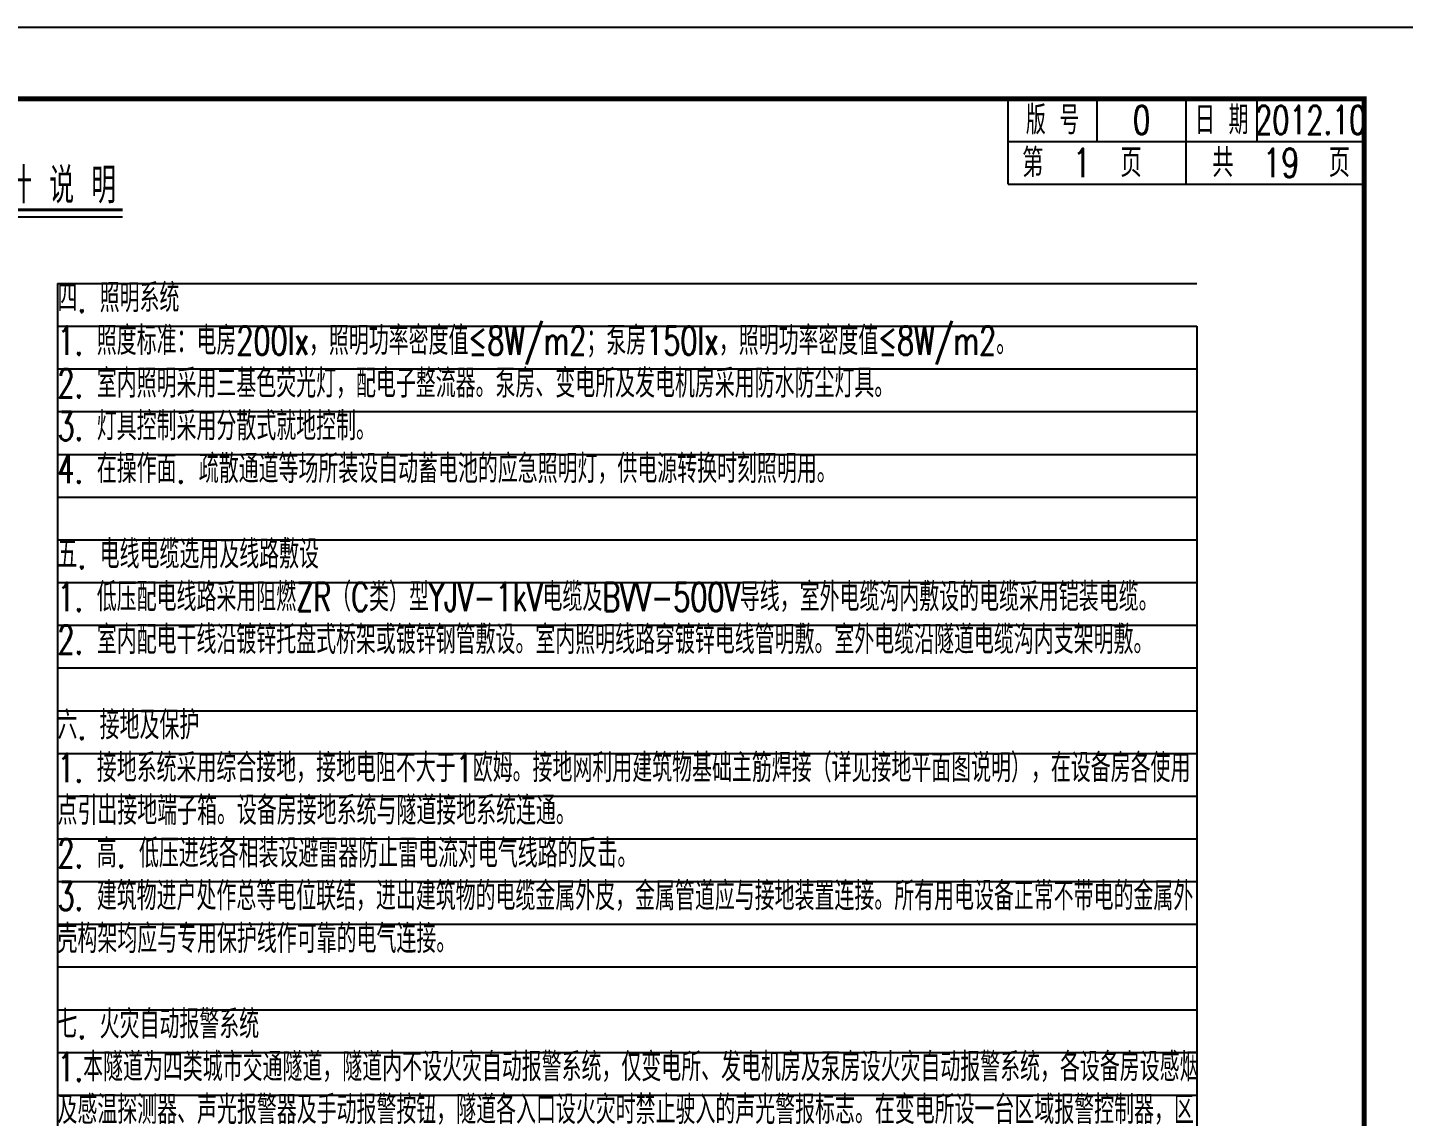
# Model space of a CAD drawing. Header units: millimetres. Extents: x 210068 to 672068, y -299976 to -107099.
# Drawn here: x 274296 to 293621, y -250088 to -234792 of the extents above; entities that cross this region are included whole.
import ezdxf
from ezdxf.enums import TextEntityAlignment as Align

# ---------------------------------------------------------------- set-up
doc = ezdxf.new("R2010")
doc.units = ezdxf.units.MM
doc.header["$LTSCALE"] = 1000
doc.header["$MEASUREMENT"] = 0
for name, color, linetype in [('1', 1, 'Continuous'), ('E-SYST-DIM', 3, 'Continuous'), ('文字', 7, 'Continuous'), ('次轮廓线', 7, 'Continuous')]:
    doc.layers.add(name, color=color, linetype=linetype)
doc.layers.add('表格图框层', color=7, linetype='Continuous', plot=False)
doc.styles.get("Standard").update_dxf_attribs({"font": 'simplex1.shx', "width": 0.7, "bigfont": 'HZTXT.shx'})
doc.styles.add('四航院', font='simplex1.shx', dxfattribs={"width": 0.7, "height": 3.5, "bigfont": 'HZTXT.shx'})

# ---------------------------------------------------------------- blocks, each defined once
blk = doc.blocks.new('series')
at = {"width": 0.75}
for tag, height, p in [('页码', 4, (-35.00000019351683, -18.99999978748997)), ('图名', 5, (-220.0000000007553, -281.9999998736282)), ('图号', 5, (-20.00000000087118, -281.9999997322674))]:
    blk.add_attdef(tag, text='', height=height, dxfattribs=at).set_placement(p, align=Align.MIDDLE_CENTER)

msp = doc.modelspace()

# ---------------------------------------------------------------- linework, layer by layer
msp.add_line((272195.3075046756, -237453.3438810588), (275630.3542442137, -237453.3438810588))
msp.add_lwpolyline([(294068.4714768275, -264491.9200447375), (294068.4714768275, -234791.9200447375), (252068.4714768275, -234791.9200447375), (252068.4714768275, -264491.9200447375)], close=True)
for points, const_width in [([(293068.4714568972, -235791.9200173799), (255068.4714568972, -235791.9200447841), (255068.4714768275, -263491.9200447375), (293068.4714768275, -263491.9200173566), (293068.4714568041, -235791.9200174032)], 70), ([(272195.3075046784, -237353.3438810603), (275630.3542442165, -237353.3438810603)], 40)]:
    msp.add_lwpolyline(points, dxfattribs=dict(const_width=const_width))
at = {"layer": '次轮廓线'}
for p, q in [((288068.4714572408, -236991.9200231596), (288068.4714572408, -235791.9200210176)), ((289318.4714572408, -236391.9200238814), (289318.4714572408, -235791.9200245974)), ((290568.4714572408, -236391.9200238814), (290568.4714572408, -235791.9200245974)), ((291568.4714572408, -236391.9200238814), (291568.4714572408, -235791.9200245974)), ((288068.4714572408, -236391.9200238814), (293068.4714576715, -236391.9200238814)), ((290568.4714572408, -236991.9200231596), (290568.4714572408, -236391.9200238814)), ((288068.4714572408, -236991.9200231596), (293068.4714576715, -236991.9200231596))]:
    msp.add_line(p, q, dxfattribs=at)
at = {"layer": '表格图框层', "color": 8}
for p, q in [((274717.0436921528, -238387.6001701983), (274717.0436921528, -261187.6001701982)), ((274717.0436921528, -238387.6001701983), (290717.0436921528, -238387.6001701983)), ((274717.0436921528, -238987.6001701983), (290717.0436921528, -238987.6001701983)), ((290717.0436921528, -238987.6001701983), (290717.0436921528, -261787.6001701982)), ((274717.0436921528, -239587.6001701983), (290717.0436921528, -239587.6001701983)), ((274717.0436921528, -240187.6001701983), (290717.0436921528, -240187.6001701983)), ((274717.0436921528, -240787.6001701983), (290717.0436921528, -240787.6001701983)), ((274717.0436921528, -241387.6001701983), (290717.0436921528, -241387.6001701983)), ((274717.0436921528, -241987.6001701983), (290717.0436921528, -241987.6001701983)), ((274717.0436921528, -242587.6001701983), (290717.0436921528, -242587.6001701983)), ((274717.0436921528, -243187.6001701983), (290717.0436921528, -243187.6001701983)), ((274717.0436921528, -243787.6001701983), (290717.0436921528, -243787.6001701983)), ((274717.0436921528, -244387.6001701983), (290717.0436921528, -244387.6001701983)), ((274717.0436921528, -244987.6001701983), (290717.0436921528, -244987.6001701983)), ((274717.0436921528, -245587.6001701983), (290717.0436921528, -245587.6001701983)), ((274717.0436921528, -246187.6001701983), (290717.0436921528, -246187.6001701983)), ((274717.0436921528, -246787.6001701983), (290717.0436921528, -246787.6001701983)), ((274717.0436921528, -247387.6001701983), (290717.0436921528, -247387.6001701983)), ((274717.0436921528, -247987.6001701983), (290717.0436921528, -247987.6001701983)), ((274717.0436921528, -248587.6001701983), (290717.0436921528, -248587.6001701983)), ((274717.0436921528, -249187.6001701983), (290717.0436921528, -249187.6001701983)), ((274717.0436921528, -249787.6001701983), (290717.0436921528, -249787.6001701983))]:
    msp.add_line(p, q, dxfattribs=at)

# ---------------------------------------------------------------- block references
ref = msp.add_blockref('series', (294068.4714768102, -234791.9200447663), dxfattribs=dict(xscale=100, yscale=100, zscale=100))
ref.add_attrib('页码', '第  1  页    共  19  页', dxfattribs={"height": 400, "width": 0.75}).set_placement((290568.4714574562, -236691.9200235205), align=Align.MIDDLE_CENTER)

# ---------------------------------------------------------------- texts
at = {"layer": '1', "color": 0, "linetype": 'Continuous', "style": '四航院', "width": 0.7}
msp.add_text('电 气 设 计 说 明', height=500, dxfattribs=at).set_placement((272240.2896959616, -237260.9035684187))
at = {"layer": 'E-SYST-DIM', "insert": (274717.0436921528, -238390.2248421143), "char_height": 400, "width": 16000.00000000003, "attachment_point": 1, "line_spacing_factor": 0.9000000000000001}
msp.add_mtext('四. 照明系统\\P1. 照度标准：电房200lx，照明功率密度值≤8W/m2；泵房150lx，照明功率密度值≤8W/m2。\\P2. 室内照明采用三基色荧光灯，配电子整流器。泵房、变电所及发电机房采用防水防尘灯具。\\P3. 灯具控制采用分散式就地控制。\\P4. 在操作面. 疏散通道等场所装设自动蓄电池的应急照明灯，供电源转换时刻照明用。\\P\\P五. 电线电缆选用及线路敷设\\P1. 低压配电线路采用阻燃ZR（C类）型YJV-1kV电缆及BVV-500V导线，室外电缆沟内敷设的电缆采用铠装电缆。\\P2. 室内配电干线沿镀锌托盘式桥架或镀锌钢管敷设。室内照明线路穿镀锌电线管明敷。室外电缆沿隧道电缆沟内支架明敷。\\P\\P六. 接地及保护\\P1. 接地系统采用综合接地，接地电阻不大于1欧姆。接地网利用建筑物基础主筋焊接（详见接地平面图说明），在设备房各使用点引出接地端子箱。设备房接地系统与隧道接地系统连通。\\P2. 高. 低压进线各相装设避雷器防止雷电流对电气线路的反击。\\P3. 建筑物进户处作总等电位联结，进出建筑物的电缆金属外皮，金属管道应与接地装置连接。所有用电设备正常不带电的金属外壳构架均应与专用保护线作可靠的电气连接。\\P\\P七. 火灾自动报警系统\\P1.本隧道为四类城市交通隧道，隧道内不设火灾自动报警系统，仅变电所、发电机房及泵房设火灾自动报警系统，各设备房设感烟及感温探测器、声光报警器及手动报警按钮，隧道各入口设火灾时禁止驶入的声光警报标志。在变电所设一台区域报警控制器，区域报警控制器预留通信接口，可接入远程监控，通道引入由建设单位提供。\\P2.报警总线采用阻燃ZR（C类）型电缆及导线，其他采用采用耐火NH型电缆及导线。线路均穿镀锌电线管明敷，电线管外涂防火涂料。\\P\\P八. 有线通信\\P1.变电所、发电机房及泵房预留有线通信电话插孔，便于与相关管理部门进行通信，通道引入由建设单位提供。\\P\\P九. 机电设备远程监控\\P1.变电所、发电机房及泵房内低压配电系统、水泵控制柜、设备房通风设备、泵房水位、自动报警装置等设备预留远程监控条件，并预留接线条件，由建设单位根据管理需要引接，远程监控管理中心位置由建设单位明确。\\P\\P十. 其他\\P1. 发电机组相应的供油系统. 排烟及排风系统. 烟气治理. 噪音治理等待发电机订货后，由具有相关设计资质的发电机成套设备供应商完成深化设计，并应满足相关的现行国家标准。\\P2. 泵房、变电所及发电机房内灯具、开关、插座、配电设备、接线盒（箱）探测器等电气设备应选用防潮型或采取防潮措施。\\P3. 施工应与其他专业密切配合，做好各项预埋、预留工作。\\P4 施工应严格按照国家现行施工规范及安装图集执行。\\P5. 设备招标完成后，设备与本设计预留预埋等条件有出入时，应及时与设计单位协商解决。', dxfattribs=at)
at = {"layer": '文字', "width": 0.7}
for s, p in [('版 号', (288693.4714572408, -236091.9200224495)), ('0', (289943.4714572408, -236091.9200242365)), ('日 期', (291068.4714572408, -236091.9200242365)), ('2012.10', (292318.4714572408, -236091.9200242365))]:
    msp.add_text(s, height=400, dxfattribs=at).set_placement(p, align=Align.MIDDLE_CENTER)

doc.saveas('drawing.dxf')
